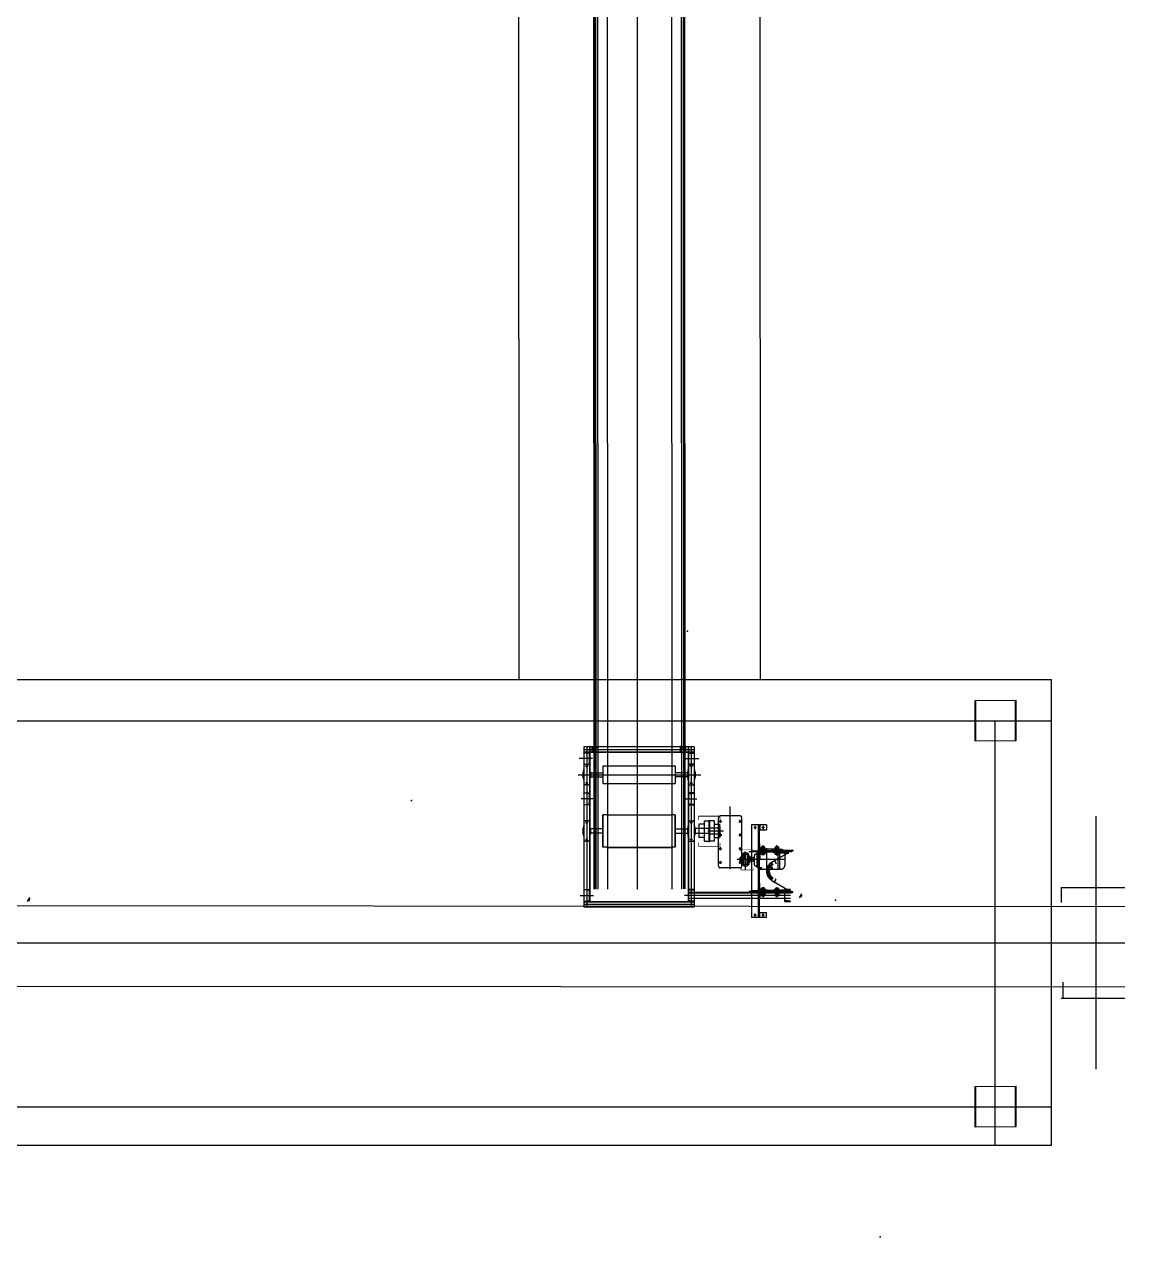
# Model space of a CAD drawing. Extents: x 878294 to 2409453, y -112941 to -40192.
# Drawn here: x 976507 to 977875, y -52284 to -50777 of the extents above; entities that cross this region are included whole.
import ezdxf

# ---------------------------------------------------------------- set-up
doc = ezdxf.new("R2010")
doc.units = 0
doc.header["$LTSCALE"] = 2000
doc.header["$MEASUREMENT"] = 0
for name, pattern in [('AM_DIN_G_W050', [13.75, 9.75, -1.5, 1, -1.5]), ('CENTER', [2, 1.25, -0.25, 0.25, -0.25]), ('CENTERGY', [1600, 1300, -100, 100, -100]), ('CONTINU', [0]), ('HIDDEN', [0.375, 0.25, -0.125])]:
    doc.linetypes.add(name, pattern=pattern)
doc.layers.get('0').update_dxf_attribs({"linetype": 'CONTINUOUS'})
for name, color, linetype in [('3', 3, 'CONTINUOUS'), ('C', 1, 'CENTER'), ('CEN', 4, 'CENTER'), ('CENTER', 4, 'CENTERGY'), ('HID', 4, 'HIDDEN'), ('THIN', 1, 'CONTINUOUS')]:
    doc.layers.add(name, color=color, linetype=linetype)
for name, color, linetype, lineweight in [('AM_7', 4, 'AM_DIN_G_W050', 25), ('H', 1, 'CONTINUOUS', 25), ('TOPO', 196, 'CONTINUOUS', 0)]:
    doc.layers.add(name, color=color, linetype=linetype, lineweight=lineweight)

# ---------------------------------------------------------------- blocks, each defined once
blk = doc.blocks.new('F-60')
for p, q in [((54, 10), (36, 10)), ((54, 10), (72, 10)), ((-2, -36), (11, -36)), ((-2, -36), (-2, -72)), ((-2, -109), (-2, -72)), ((-2, -109), (11, -109)), ((11, -10), (96, -10)), ((11, -36), (11, -10)), ((11, -36), (11, -72)), ((11, -109), (11, -72)), ((11, -109), (11, -135)), ((11, -135), (96, -135)), ((25, -10), (25, -3)), ((25, -72), (25, -10)), ((25, -72), (25, -135)), ((25, -135), (25, -141)), ((82, -10), (82, -3)), ((82, -72), (82, -10)), ((82, -72), (82, -135)), ((82, -135), (82, -141)), ((96, -36), (96, -10)), ((96, -36), (96, -72)), ((96, -36), (110, -36)), ((96, -109), (96, -72)), ((96, -109), (110, -109)), ((96, -109), (96, -135)), ((110, -36), (110, -72)), ((110, -109), (110, -72)), ((54, -155), (36, -155)), ((54, -155), (72, -155))]:
    blk.add_line(p, q)
for centre, start, end in [((41, -4), 107.7764, 175.8151), ((67, -4), 4.1849, 72.2236), ((41, -140), 184.1849, 252.2236), ((67, -140), 287.7764, 355.8151)]:
    blk.add_arc(centre, 15.4, start, end)
at = {"layer": 'C'}
for p, q in [((54, -197), (54, 27)), ((-23, -72), (137, -72))]:
    blk.add_line(p, q, dxfattribs=at)
at = {"layer": 'H'}
for p, q in [((34, -10), (34, -72)), ((34, -135), (34, -72)), ((74, -10), (74, -72)), ((74, -135), (74, -72))]:
    blk.add_line(p, q, dxfattribs=at)
blk = doc.blocks.new('HOLE')
blk.add_circle((0, 0), 0.5)
at = {"layer": 'C'}
for p, q in [((-0.75, 0), (0.75, 0)), ((0, -0.75), (0, 0.75))]:
    blk.add_line(p, q, dxfattribs=at)

msp = doc.modelspace()

# ---------------------------------------------------------------- hatches: boundary and pattern name
at = {"layer": 'HID', "lineweight": -3}
h = msp.add_hatch(color=256, dxfattribs=at)
h.paths.add_polyline_path([(977444.94, -51807.92), (977445.43, -51807.07), (977445.43, -51806.08, 0.5358984)])
h.paths.add_polyline_path([(977445.43, -51807.07), (977446.49, -51807.68), (977446.66, -51807.07)])
h = msp.add_hatch(color=256, dxfattribs=at)
h.paths.add_polyline_path([(977444.94, -51852.01), (977445.43, -51852.86), (977445.43, -51853.84, -0.5358984)])
h.paths.add_polyline_path([(977445.43, -51852.86), (977446.49, -51852.24), (977446.66, -51852.86)])

# ---------------------------------------------------------------- linework, layer by layer
at = {"layer": '3', "linetype": 'Continuous', "lineweight": -3}
for p, q in [((977796.05, -51850.27, 0), (977875.25, -51850.26, 0)), ((977796.05, -51850.27, 0), (977796.06, -51868.59, 0)), ((975489.54, -51972.01, 0), (977875.27, -51973.69, 0)), ((977798.17, -51967.74, 0), (977798.17, -51986.94, 0)), ((977796.07, -51987.79, 0), (977875.27, -51987.78, 0))]:
    msp.add_line(p, q, dxfattribs=at)
at = {"layer": 'AM_7', "lineweight": -3, "ltscale": 0.2}
for p, q in [((977269.52, -51852.18), (977269.52, -43946.96)), ((977839.24, -51761.34, 0), (977839.29, -52075.87, 0)), ((969269.65, -51919.02, 0), (977875.26, -51919.02, 0))]:
    msp.add_line(p, q, dxfattribs=at)
at = {"layer": 'AM_7', "color": 1, "linetype": 'CONTINU', "lineweight": -3}
for p, q in [((974441.44, -51591.7, 0), (977784.26, -51591.7, 0)), ((977784.26, -52170.45, 0), (977784.26, -51591.7, 0)), ((975776.59, -52170.45, 0), (977784.26, -52170.45, 0))]:
    msp.add_line(p, q, dxfattribs=at)
at = {"layer": 'AM_7', "lineweight": -3}
for p, q in [((977689.26, -51667.87, 0), (977689.26, -51617.86, 0)), ((977690.06, -51667.87, 0), (977690.06, -51617.86, 0)), ((977739.26, -51667.24, 0), (977739.26, -51617.23, 0)), ((977740.06, -51667.24, 0), (977740.06, -51617.23, 0)), ((974486.44, -51642.86, 0), (977784.26, -51642.86, 0)), ((977714.26, -52170.45, 0), (977714.26, -51642.86, 0)), ((977739.26, -52147.03, 0), (977739.26, -52097.02, 0)), ((977740.06, -52147.03, 0), (977740.06, -52097.02, 0)), ((977689.26, -52147.66, 0), (977689.26, -52097.65, 0)), ((977690.06, -52147.66, 0), (977690.06, -52097.65, 0)), ((974486.44, -52122.66, 0), (977784.26, -52122.66, 0))]:
    msp.add_line(p, q, dxfattribs=at)
at = {"layer": 'AM_7', "color": 3, "linetype": 'CONTINU', "lineweight": -3}
msp.add_line((975506.68, -51872.02, 0), (977875.26, -51873.7, 0), dxfattribs=at)
at = {"layer": 'CEN', "lineweight": -3}
for p, q in [((977339.77, -51675.46), (977202.77, -51675.46)), ((977202.77, -51675.46), (977202.77, -51873.96)), ((977206.27, -51675.46), (977206.27, -51873.96)), ((977209.67, -51675.46), (977209.67, -51867.46)), ((977210.27, -51675.46), (977210.27, -51866.21)), ((977212.97, -51674.96), (977219.97, -51674.96)), ((977212.97, -51681.96), (977212.97, -51674.96)), ((977219.97, -51674.96), (977219.97, -51681.96)), ((977329.57, -51674.96), (977322.57, -51674.96)), ((977322.57, -51674.96), (977322.57, -51681.96)), ((977329.57, -51681.96), (977329.57, -51674.96)), ((977332.27, -51675.46), (977332.27, -51866.21)), ((977332.87, -51675.46), (977332.87, -51867.46)), ((977336.27, -51675.46), (977336.27, -51873.96)), ((977339.77, -51675.46), (977339.77, -51873.96)), ((977213.47, -51689.96), (977196.94, -51689.96)), ((977202.77, -51678.46), (977339.77, -51678.46)), ((977339.77, -51681.86), (977202.77, -51681.86)), ((977334.77, -51682.46), (977207.77, -51682.46)), ((977219.97, -51681.96), (977212.97, -51681.96)), ((977329.57, -51681.96), (977322.57, -51681.96)), ((977329.06, -51689.96), (977345.59, -51689.96)), ((977202.22, -51703.66), (977202.22, -51716.26)), ((977202.22, -51703.66), (977202.77, -51703.66)), ((977202.77, -51698.71), (977202.77, -51721.21)), ((977208.27, -51697.21), (977204.27, -51697.21)), ((977207.75, -51699.46), (977204.65, -51699.46)), ((977209.77, -51698.71), (977209.77, -51721.21)), ((977210.32, -51703.66), (977209.77, -51703.66)), ((977210.32, -51703.66), (977210.32, -51716.26)), ((977226.27, -51699.01), (977226.27, -51720.91)), ((977226.27, -51699.01), (977231.27, -51699.01)), ((977231.27, -51699.01), (977311.27, -51699.01)), ((977311.27, -51699.01), (977316.27, -51699.01)), ((977316.27, -51699.01), (977316.27, -51720.91)), ((977332.22, -51703.66), (977332.22, -51716.26)), ((977332.22, -51703.66), (977332.77, -51703.66)), ((977332.77, -51698.71), (977332.77, -51721.21)), ((977334.27, -51697.21), (977338.27, -51697.21)), ((977334.79, -51699.46), (977337.89, -51699.46)), ((977339.77, -51698.71), (977339.77, -51721.21)), ((977340.32, -51703.66), (977339.77, -51703.66)), ((977340.32, -51703.66), (977340.32, -51716.26)), ((977195.8, -51709.96), (977348.27, -51709.96)), ((977201.52, -51706.21), (977201.52, -51713.71)), ((977201.52, -51706.21), (977202.22, -51706.21)), ((977201.52, -51713.71), (977202.22, -51713.71)), ((977202.22, -51716.26), (977202.77, -51716.26)), ((977207.75, -51720.46), (977204.65, -51720.46)), ((977210.32, -51716.26), (977209.77, -51716.26)), ((977211.02, -51706.21), (977210.32, -51706.21)), ((977211.02, -51713.71), (977210.32, -51713.71)), ((977211.02, -51706.21), (977211.02, -51713.71)), ((977211.02, -51707.46), (977226.27, -51707.46)), ((977211.02, -51712.46), (977226.27, -51712.46)), ((977331.52, -51707.46), (977316.27, -51707.46)), ((977331.52, -51712.46), (977316.27, -51712.46)), ((977331.52, -51706.21), (977331.52, -51713.71)), ((977331.52, -51706.21), (977332.22, -51706.21)), ((977331.52, -51713.71), (977332.22, -51713.71)), ((977332.22, -51716.26), (977332.77, -51716.26)), ((977334.79, -51720.46), (977337.89, -51720.46)), ((977340.32, -51716.26), (977339.77, -51716.26)), ((977341.02, -51706.21), (977340.32, -51706.21)), ((977341.02, -51713.71), (977340.32, -51713.71)), ((977341.02, -51706.21), (977341.02, -51713.71)), ((977208.27, -51722.71), (977204.27, -51722.71)), ((977226.27, -51720.91), (977231.27, -51720.91)), ((977231.27, -51720.91), (977311.27, -51720.91)), ((977311.27, -51720.91), (977316.27, -51720.91)), ((977334.27, -51722.71), (977338.27, -51722.71)), ((977213.79, -51739.96), (977199.44, -51739.96)), ((977328.75, -51739.96), (977343.09, -51739.96)), ((977384.77, -51827.17), (977384.77, -51749.35)), ((977226.27, -51799.96), (977226.27, -51759.96)), ((977231.27, -51759.96), (977226.27, -51759.96)), ((977226.27, -51760.36), (977226.27, -51799.56)), ((977226.27, -51799.56), (977226.27, -51760.36)), ((977231.27, -51759.96), (977311.27, -51759.96)), ((977316.27, -51759.96), (977311.27, -51759.96)), ((977316.27, -51799.96), (977316.27, -51759.96)), ((977316.27, -51799.56), (977316.27, -51760.36)), ((977316.27, -51760.36), (977316.27, -51799.56)), ((977370.27, -51823.39), (977370.27, -51763.66)), ((977396.77, -51761.16), (977372.77, -51761.16)), ((977399.27, -51823.39), (977399.27, -51763.66)), ((977201.52, -51776.21), (977202.22, -51776.21)), ((977201.52, -51776.21), (977201.52, -51783.71)), ((977202.22, -51773.66), (977202.22, -51786.26)), ((977202.22, -51773.66), (977202.77, -51773.66)), ((977202.77, -51768.71), (977202.77, -51791.21)), ((977208.27, -51767.21), (977204.27, -51767.21)), ((977207.75, -51769.46), (977204.65, -51769.46)), ((977209.77, -51768.71), (977209.77, -51791.21)), ((977210.32, -51773.66), (977209.77, -51773.66)), ((977210.32, -51773.66), (977210.32, -51786.26)), ((977211.02, -51776.21), (977210.32, -51776.21)), ((977211.02, -51776.21), (977211.02, -51783.71)), ((977226.27, -51777.24), (977211.02, -51777.24)), ((977316.27, -51777.24), (977331.52, -51777.24)), ((977331.52, -51776.21), (977332.22, -51776.21)), ((977331.52, -51776.21), (977331.52, -51783.71)), ((977332.22, -51773.66), (977332.22, -51786.26)), ((977332.22, -51773.66), (977332.77, -51773.66)), ((977332.77, -51768.71), (977332.77, -51791.21)), ((977334.27, -51767.21), (977338.27, -51767.21)), ((977334.79, -51769.46), (977337.89, -51769.46)), ((977339.77, -51768.71), (977339.77, -51791.21)), ((977340.32, -51773.66), (977339.77, -51773.66)), ((977340.32, -51773.66), (977340.32, -51786.26)), ((977341.02, -51776.21), (977340.32, -51776.21)), ((977341.02, -51776.21), (977341.02, -51783.71)), ((977358.27, -51776.93), (977341.02, -51776.93)), ((977346.34, -51776.93), (977341.02, -51776.93)), ((977345.77, -51771.39), (977345.77, -51788.09)), ((977352.25, -51771.39), (977345.77, -51771.39)), ((977352.25, -51767.46), (977352.25, -51792.46)), ((977352.25, -51767.46), (977358.27, -51767.46)), ((977376.27, -51779.96), (977356.71, -51779.96)), ((977372.27, -51779.96), (977357.51, -51779.96)), ((977358.27, -51767.46), (977358.27, -51792.46)), ((977358.27, -51776.93), (977358.27, -51782.99)), ((977358.52, -51766.27), (977358.52, -51793.77)), ((977358.77, -51767.46), (977358.77, -51792.46)), ((977364.78, -51767.46), (977358.77, -51767.46)), ((977358.97, -51776.21), (977358.77, -51776.41)), ((977358.77, -51783.51), (977358.77, -51776.41)), ((977358.97, -51783.71), (977358.97, -51776.21)), ((977370.77, -51776.21), (977358.97, -51776.21)), ((977364.78, -51767.46), (977364.78, -51792.46)), ((977364.78, -51771.39), (977371.27, -51771.39)), ((977370.77, -51784.46), (977370.77, -51775.46)), ((977370.77, -51775.46), (977371.27, -51775.46)), ((977370.89, -51767.96), (977374.25, -51767.96)), ((977371.27, -51771.39), (977371.27, -51788.09)), ((977371.27, -51785.46), (977371.27, -51774.46)), ((977371.27, -51774.46), (977372.27, -51774.46)), ((977372.27, -51785.46), (977372.27, -51774.46)), ((977372.52, -51769.75), (977372.52, -51766.21)), ((977398.64, -51767.96), (977395.29, -51767.96)), ((977397.02, -51769.75), (977397.02, -51766.21)), ((977201.52, -51783.71), (977202.22, -51783.71)), ((977202.22, -51786.26), (977202.77, -51786.26)), ((977208.27, -51792.71), (977204.27, -51792.71)), ((977207.75, -51790.46), (977204.65, -51790.46)), ((977210.32, -51786.26), (977209.77, -51786.26)), ((977211.02, -51783.71), (977210.32, -51783.71)), ((977226.27, -51782.69), (977211.02, -51782.69)), ((977316.27, -51782.69), (977331.52, -51782.69)), ((977331.52, -51783.71), (977332.22, -51783.71)), ((977332.22, -51786.26), (977332.77, -51786.26)), ((977334.27, -51792.71), (977338.27, -51792.71)), ((977334.79, -51790.46), (977337.89, -51790.46)), ((977340.32, -51786.26), (977339.77, -51786.26)), ((977341.02, -51783.71), (977340.32, -51783.71)), ((977358.27, -51782.99), (977341.02, -51782.99)), ((977346.34, -51782.99), (977341.02, -51782.99)), ((977352.25, -51788.09), (977345.77, -51788.09)), ((977352.25, -51792.46), (977358.27, -51792.46)), ((977358.97, -51783.71), (977358.77, -51783.51)), ((977364.78, -51792.46), (977358.77, -51792.46)), ((977370.77, -51783.71), (977358.97, -51783.71)), ((977364.78, -51788.09), (977371.27, -51788.09)), ((977370.77, -51784.46), (977371.27, -51784.46)), ((977370.89, -51784.96), (977374.25, -51784.96)), ((977371.27, -51785.46), (977372.27, -51785.46)), ((977372.52, -51786.75), (977372.52, -51783.21)), ((977398.64, -51784.96), (977395.29, -51784.96)), ((977397.02, -51786.75), (977397.02, -51783.21)), ((977231.27, -51799.96), (977226.27, -51799.96)), ((977231.27, -51799.96), (977311.27, -51799.96)), ((977311.27, -51800.96), (977231.27, -51800.96)), ((977316.27, -51799.96), (977311.27, -51799.96)), ((977370.89, -51801.96), (977374.25, -51801.96)), ((977372.52, -51803.75), (977372.52, -51800.21)), ((977398.64, -51801.96), (977395.29, -51801.96)), ((977397.02, -51803.75), (977397.02, -51800.21)), ((977414.63, -51811.05), (977414.63, -51821.07)), ((977417.81, -51808.55), (977417.13, -51808.55)), ((977417.81, -51808.06), (977417.81, -51824.06)), ((977419.31, -51806.56), (977419.47, -51806.56)), ((977419.47, -51804.86), (977419.47, -51825.46)), ((977446.07, -51802.36), (977421.97, -51802.36)), ((977429.67, -51801.18), (977429.67, -51828.81)), ((977447.57, -51802.86), (977444.03, -51802.86)), ((977444.03, -51802.86), (977444.03, -51827.46)), ((977446.07, -51802.36), (977446.07, -51827.96)), ((977452.57, -51807.86), (977452.57, -51822.46)), ((977370.89, -51818.96), (977374.25, -51818.96)), ((977372.52, -51820.75), (977372.52, -51817.21)), ((977396.77, -51825.89), (977372.77, -51825.89)), ((977402.62, -51815.16), (977393.45, -51815.16)), ((977398.64, -51818.96), (977395.29, -51818.96)), ((977397.02, -51820.75), (977397.02, -51817.21)), ((977397.77, -51812.66), (977397.27, -51812.66)), ((977397.27, -51817.66), (977397.27, -51812.66)), ((977397.77, -51817.66), (977397.27, -51817.66)), ((977397.77, -51817.66), (977397.77, -51812.66)), ((977401.77, -51813.96), (977397.77, -51813.96)), ((977401.77, -51816.36), (977397.77, -51816.36)), ((977401.77, -51816.36), (977401.77, -51813.96)), ((977452.57, -51815.16), (977404.77, -51815.16)), ((977413.77, -51813.06), (977405.77, -51813.06)), ((977405.77, -51813.06), (977405.77, -51817.26)), ((977413.77, -51817.26), (977405.77, -51817.26)), ((977414.63, -51812.66), (977413.77, -51812.66)), ((977413.77, -51812.66), (977413.77, -51817.66)), ((977414.63, -51817.66), (977413.77, -51817.66)), ((977417.81, -51823.57), (977417.13, -51823.57)), ((977419.31, -51825.56), (977419.47, -51825.56)), ((977446.07, -51827.96), (977421.97, -51827.96)), ((977447.57, -51827.46), (977444.03, -51827.46)), ((977332.81, -51855.96), (977459.77, -51855.96)), ((977198.09, -51859.96), (977214.74, -51859.96)), ((977200.13, -51859.96), (977214.74, -51859.96)), ((977202.77, -51867.46), (977339.77, -51867.46)), ((977202.77, -51868.06), (977339.77, -51868.06)), ((977202.77, -51870.96), (977339.77, -51870.96)), ((977344.44, -51859.96), (977327.8, -51859.96)), ((977332.81, -51856.56), (977459.77, -51856.56)), ((977459.77, -51859.96), (977332.81, -51859.96)), ((977332.81, -51863.46), (977459.77, -51863.46)), ((977202.77, -51873.96), (977339.77, -51873.96))]:
    msp.add_line(p, q, dxfattribs=at)
for points in [[(977203.21, -51682.99, -0.383864), (977202.77, -51682.49), (977202.77, -51682.46), (977210.27, -51682.46), (977210.27, -51689.96), (977210.27, -51697.46), (977202.77, -51697.46), (977202.77, -51697.44, -0.383864), (977203.21, -51696.94), (977208.83, -51696.35, 0.383864), (977209.73, -51695.35), (977209.73, -51689.96), (977209.73, -51684.57, 0.383864), (977208.83, -51683.58)], [(977218.97, -51676.26), (977218.97, -51675.96), (977213.97, -51675.96), (977213.97, -51680.96), (977214.27, -51680.96, 0.4142136), (977214.57, -51680.66), (977214.57, -51677.16, -0.4142136), (977215.17, -51676.56), (977218.67, -51676.56, 0.4142136)], [(977323.57, -51676.26), (977323.57, -51675.96), (977328.57, -51675.96), (977328.57, -51680.96), (977328.27, -51680.96, -0.4142136), (977327.97, -51680.66), (977327.97, -51677.16, 0.4142136), (977327.37, -51676.56), (977323.87, -51676.56, -0.4142136)], [(977339.32, -51682.99, 0.383864), (977339.77, -51682.49), (977339.77, -51682.46), (977332.27, -51682.46), (977332.27, -51689.96), (977332.27, -51697.46), (977339.77, -51697.46), (977339.77, -51697.44, 0.383864), (977339.32, -51696.94), (977333.7, -51696.35, -0.383864), (977332.81, -51695.35), (977332.81, -51689.96), (977332.81, -51684.57, -0.383864), (977333.7, -51683.58)], [(977203.21, -51732.99, -0.383864), (977202.77, -51732.49), (977202.77, -51732.46), (977210.27, -51732.46), (977210.27, -51739.96), (977210.27, -51747.46), (977202.77, -51747.46), (977202.77, -51747.44, -0.383864), (977203.21, -51746.94), (977208.83, -51746.35, 0.383864), (977209.73, -51745.35), (977209.73, -51739.96), (977209.73, -51734.57, 0.383864), (977208.83, -51733.58)], [(977339.32, -51732.99, 0.383864), (977339.77, -51732.49), (977339.77, -51732.46), (977332.27, -51732.46), (977332.27, -51739.96), (977332.27, -51747.46), (977339.77, -51747.46), (977339.77, -51747.44, 0.383864), (977339.32, -51746.94), (977333.7, -51746.35, -0.383864), (977332.81, -51745.35), (977332.81, -51739.96), (977332.81, -51734.57, -0.383864), (977333.7, -51733.58)], [(977203.21, -51852.99, -0.383864), (977202.77, -51852.49), (977202.77, -51852.46), (977210.27, -51852.46), (977210.27, -51859.96), (977210.27, -51867.46), (977202.77, -51867.46), (977202.77, -51867.44, -0.383864), (977203.21, -51866.94), (977208.83, -51866.35, 0.383864), (977209.73, -51865.35), (977209.73, -51859.96), (977209.73, -51854.57, 0.383864), (977208.83, -51853.58)], [(977339.32, -51852.99, 0.383864), (977339.77, -51852.49), (977339.77, -51852.46), (977332.27, -51852.46), (977332.27, -51859.96), (977332.27, -51867.46), (977339.77, -51867.46), (977339.77, -51867.44, 0.383864), (977339.32, -51866.94), (977333.7, -51866.35, -0.383864), (977332.81, -51865.35), (977332.81, -51859.96), (977332.81, -51854.57, -0.383864), (977333.7, -51853.58)], [(977459.32, -51852.99, 0.383864), (977459.77, -51852.49), (977459.77, -51852.46), (977452.27, -51852.46), (977452.27, -51859.96), (977452.27, -51867.46), (977459.77, -51867.46), (977459.77, -51867.44, 0.383864), (977459.32, -51866.94), (977453.7, -51866.35, -0.383864), (977452.81, -51865.35), (977452.81, -51859.96), (977452.81, -51854.57, -0.383864), (977453.7, -51853.58)]]:
    msp.add_lwpolyline(points, format="xyb", close=True, dxfattribs=at)
for points, const_width in [([(977345.44, -51766.14), (977345.44, -51761.54), (977372.03, -51761.54), (977372.03, -51765.94)], 1), ([(977345.44, -51794.41), (977345.44, -51799.01), (977372.03, -51799.01), (977372.03, -51794.61)], 1), ([(977413.13, -51805.86), (977413.13, -51803.27), (977398.18, -51803.27), (977398.18, -51805.75)], 0.562), ([(977413.13, -51825.79), (977413.13, -51828.38), (977398.18, -51828.38), (977398.18, -51825.9)], 0.562)]:
    msp.add_lwpolyline(points, dxfattribs=dict(at, const_width=const_width))
for centre, radius in [((977206.27, -51699.46), 0.8), ((977336.27, -51699.46), 0.8), ((977206.27, -51720.46), 0.8), ((977336.27, -51720.46), 0.8), ((977206.27, -51769.46), 0.8), ((977336.27, -51769.46), 0.8), ((977372.52, -51767.96), 0.9), ((977397.02, -51767.96), 0.9), ((977206.27, -51790.46), 0.8), ((977336.27, -51790.46), 0.8), ((977372.52, -51784.96), 0.9), ((977397.02, -51784.96), 0.9), ((977372.52, -51801.96), 0.9), ((977397.02, -51801.96), 0.9), ((977372.52, -51818.96), 0.9), ((977397.02, -51818.96), 0.9)]:
    msp.add_circle(centre, radius, dxfattribs=at)
for centre, radius, start, end in [((977204.27, -51698.71), 1.5, 90, 180.00001), ((977208.27, -51698.71), 1.5, 0.00001, 90), ((977334.27, -51698.71), 1.5, 90, 180.00001), ((977338.27, -51698.71), 1.5, 0.00001, 90), ((977204.27, -51721.21), 1.5, 180.00001, 270), ((977208.27, -51721.21), 1.5, 270, 0.00001), ((977334.27, -51721.21), 1.5, 180.00001, 270), ((977338.27, -51721.21), 1.5, 270, 0.00001), ((977372.77, -51763.66), 2.5, 90, 180.00001), ((977396.77, -51763.66), 2.5, 0.00001, 90), ((977204.27, -51768.71), 1.5, 90, 180.00001), ((977208.27, -51768.71), 1.5, 0.00001, 90), ((977334.27, -51768.71), 1.5, 90, 180.00001), ((977338.27, -51768.71), 1.5, 0.00001, 90), ((977204.27, -51791.21), 1.5, 180.00001, 270), ((977208.27, -51791.21), 1.5, 270, 0.00001), ((977334.27, -51791.21), 1.5, 180.00001, 270), ((977338.27, -51791.21), 1.5, 270, 0.00001), ((977417.13, -51811.05), 2.5, 90, 180.00001), ((977419.31, -51808.06), 1.5, 90, 180.00001), ((977421.97, -51804.86), 2.5, 90, 180.00001), ((977447.57, -51807.86), 5, 0.00001, 90), ((977372.77, -51823.39), 2.5, 180.00001, 270), ((977396.77, -51823.39), 2.5, 270, 0.00001), ((977417.13, -51821.07), 2.5, 180.00001, 270), ((977419.31, -51824.06), 1.5, 180.00001, 270), ((977421.97, -51825.46), 2.5, 180.00001, 270), ((977447.57, -51822.46), 5, 270, 0.00001)]:
    msp.add_arc(centre, radius, start, end, dxfattribs=at)
at = {"layer": 'CENTER', "lineweight": -3, "ltscale": 2}
for p, q in [((977689.26, -51617.86, 0), (977739.26, -51617.23, 0)), ((977690.06, -51617.86, 0), (977740.06, -51617.23, 0)), ((977689.26, -51667.87, 0), (977739.26, -51667.24, 0)), ((977690.06, -51667.87, 0), (977740.06, -51667.24, 0)), ((977689.26, -52097.65, 0), (977739.26, -52097.02, 0)), ((977690.06, -52097.65, 0), (977740.06, -52097.02, 0)), ((977689.26, -52147.66, 0), (977739.26, -52147.03, 0)), ((977690.06, -52147.66, 0), (977740.06, -52147.03, 0))]:
    msp.add_line(p, q, dxfattribs=at)
at = {"layer": 'HID', "lineweight": -3}
for p, q in [((977411.37, -51772.39), (977411.37, -51887.54)), ((977429.83, -51772.39), (977411.37, -51772.39)), ((977415.68, -51773.3), (977415.68, -51777.67)), ((977419.62, -51772.39), (977419.62, -51887.54)), ((977420.6, -51772.39), (977420.6, -51887.54)), ((977420.6, -51778.54), (977429.83, -51778.54)), ((977421.59, -51772.39), (977421.59, -51778.54)), ((977425.52, -51773.3), (977425.52, -51777.67)), ((977429.83, -51772.39), (977429.83, -51778.54)), ((977420.6, -51795.37), (977420.97, -51795.37)), ((977420.6, -51795.37), (977420.6, -51815.31)), ((977421.59, -51803), (977421.59, -51795.99)), ((977407.7, -51805.34), (977461.19, -51805.34)), ((977419.62, -51804.86), (977411.37, -51804.86)), ((977419.62, -51804.86), (977411.37, -51804.86)), ((977419.62, -51805.84), (977411.37, -51805.84)), ((977419.62, -51805.84), (977411.37, -51805.84)), ((977449.19, -51804.6), (977420.6, -51804.6)), ((977449.19, -51806.08), (977420.6, -51806.08)), ((977421.59, -51807.68), (977421.59, -51814.7)), ((977421.59, -51807.68), (977421.59, -51814.7)), ((977429.22, -51803.62), (977422.2, -51803.62)), ((977429.22, -51803.62), (977422.2, -51803.62)), ((977429.22, -51807.07), (977422.2, -51807.07)), ((977429.22, -51807.07), (977422.2, -51807.07)), ((977422.45, -51804.6), (977422.45, -51806.08)), ((977422.45, -51804.6), (977422.45, -51806.08)), ((977422.82, -51803.15), (977425.52, -51803.15)), ((977422.82, -51803.64), (977422.82, -51803.15)), ((977423.31, -51801.76), (977423.31, -51800.25)), ((977423.31, -51801.76), (977427.74, -51801.76)), ((977423.31, -51802.66), (977423.31, -51802.25)), ((977423.31, -51807.09), (977423.31, -51808.36)), ((977423.8, -51799.76), (977427.25, -51799.76)), ((977423.8, -51803.15), (977428.23, -51803.15)), ((977423.8, -51808.86), (977427.25, -51808.86)), ((977424.23, -51803.89), (977424.23, -51805.74)), ((977424.23, -51804.28), (977426.82, -51804.28)), ((977424.23, -51806.84), (977424.23, -51805)), ((977424.29, -51799.21), (977426.77, -51799.21)), ((977424.29, -51803.15), (977424.29, -51799.21)), ((977424.29, -51800.06), (977424.29, -51801.64)), ((977424.29, -51801.45), (977424.29, -51803.02)), ((977424.29, -51802.07), (977424.29, -51803.15)), ((977424.29, -51806.84), (977424.29, -51803.39)), ((977424.29, -51808.86), (977424.29, -51807.09)), ((977424.38, -51799.11), (977426.68, -51799.11)), ((977424.38, -51801.39), (977424.38, -51799.11)), ((977424.38, -51801.76), (977424.38, -51799.76)), ((977424.38, -51803.15), (977424.38, -51801.76)), ((977424.38, -51804.28), (977424.38, -51803.64)), ((977425.52, -51810.38), (977425.52, -51797.62)), ((977426.67, -51801.52), (977426.67, -51799.11)), ((977426.67, -51801.76), (977426.67, -51799.76)), ((977426.67, -51803.15), (977426.67, -51801.76)), ((977426.67, -51804.28), (977426.67, -51803.64)), ((977426.75, -51803.15), (977426.75, -51799.21)), ((977426.75, -51800.06), (977426.75, -51801.64)), ((977426.75, -51801.45), (977426.75, -51803.02)), ((977426.75, -51802.07), (977426.75, -51803.15)), ((977426.75, -51806.84), (977426.75, -51803.39)), ((977426.75, -51808.86), (977426.75, -51807.09)), ((977426.82, -51803.89), (977426.82, -51805.74)), ((977426.82, -51806.84), (977426.82, -51805)), ((977427.74, -51801.76), (977427.74, -51800.25)), ((977427.74, -51802.66), (977427.74, -51802.25)), ((977427.74, -51807.09), (977427.74, -51808.36)), ((977428.23, -51803.64), (977428.23, -51803.15)), ((977436.52, -51818.45), (977456.24, -51807.07)), ((977439.12, -51803.62), (977461.95, -51803.62)), ((977439.12, -51804.6), (977439.12, -51803.62)), ((977439.12, -51804.6), (977461.95, -51804.6)), ((977439.12, -51806.08), (977456.24, -51806.08)), ((977439.12, -51806.08), (977439.12, -51807.07)), ((977439.12, -51806.08), (977445.89, -51806.08)), ((977439.12, -51807.07), (977456.24, -51807.07)), ((977440.1, -51803.62), (977440.1, -51803.15)), ((977440.1, -51803.15), (977442.81, -51803.15)), ((977440.6, -51801.76), (977440.6, -51800.25)), ((977440.6, -51801.76), (977445.03, -51801.76)), ((977440.6, -51802.66), (977440.6, -51802.25)), ((977440.6, -51807.07), (977440.6, -51808.19)), ((977441.09, -51803.15), (977445.52, -51803.15)), ((977441.09, -51808.68), (977444.53, -51808.68)), ((977441.52, -51804.52), (977444.1, -51804.52)), ((977441.58, -51803.15), (977441.58, -51799.21)), ((977441.58, -51799.21), (977443.96, -51799.21)), ((977441.58, -51800.06), (977441.58, -51801.64)), ((977441.58, -51801.45), (977441.58, -51803.02)), ((977441.58, -51802.07), (977441.58, -51803.15)), ((977441.58, -51808.68), (977441.58, -51806.91)), ((977441.6, -51803.89), (977441.6, -51805.74)), ((977441.66, -51799.12), (977443.88, -51799.12)), ((977441.67, -51801.39), (977441.67, -51799.11)), ((977441.67, -51801.76), (977441.67, -51799.76)), ((977441.67, -51803.15), (977441.67, -51801.76)), ((977441.67, -51804.52), (977441.67, -51803.89)), ((977442.75, -51810.38), (977442.75, -51797.62)), ((977443.96, -51801.52), (977443.96, -51799.11)), ((977443.96, -51801.76), (977443.96, -51799.76)), ((977443.96, -51803.15), (977443.96, -51801.76)), ((977443.96, -51804.52), (977443.96, -51803.89)), ((977444.04, -51803.15), (977444.04, -51799.21)), ((977444.04, -51800.06), (977444.04, -51801.64)), ((977444.04, -51801.45), (977444.04, -51803.02)), ((977444.04, -51802.07), (977444.04, -51803.15)), ((977444.04, -51806.84), (977444.04, -51803.39)), ((977444.04, -51803.89), (977444.04, -51805.74)), ((977444.04, -51808.68), (977444.04, -51806.91)), ((977445.03, -51801.76), (977445.03, -51800.25)), ((977445.03, -51802.66), (977445.03, -51802.25)), ((977445.03, -51807.07), (977445.03, -51808.19)), ((977445.52, -51803.62), (977445.52, -51803.15)), ((977445.89, -51804.6), (977445.89, -51806.08)), ((977455.17, -51807.68), (977455.01, -51807.07)), ((977455.17, -51807.68), (977455.01, -51807.07)), ((977456.24, -51807.07), (977456.24, -51806.08)), ((977456.24, -51807.07), (977456.73, -51807.92)), ((977420.6, -51815.31), (977420.97, -51815.31)), ((977439.05, -51815.45), (977441.98, -51820.53)), ((977439.72, -51816.61), (977441.44, -51819.59)), ((977439.05, -51844.48), (977441.98, -51839.4)), ((977439.72, -51843.32), (977441.44, -51840.34)), ((977407.7, -51854.58), (977461.19, -51854.58)), ((977419.62, -51854.08), (977411.37, -51854.08)), ((977419.62, -51854.08), (977411.37, -51854.08)), ((977419.62, -51855.07), (977411.37, -51855.07)), ((977419.62, -51855.07), (977411.37, -51855.07)), ((977420.6, -51844.61), (977420.97, -51844.61)), ((977420.6, -51864.55), (977420.6, -51844.61)), ((977449.19, -51853.84), (977420.6, -51853.84)), ((977449.19, -51855.32), (977420.6, -51855.32)), ((977421.59, -51852.24), (977421.59, -51845.23)), ((977421.59, -51852.24), (977421.59, -51845.23)), ((977429.22, -51852.86), (977422.2, -51852.86)), ((977429.22, -51852.86), (977422.2, -51852.86)), ((977429.22, -51856.31), (977422.2, -51856.31)), ((977429.22, -51856.31), (977422.2, -51856.31)), ((977422.45, -51855.32), (977422.45, -51853.84)), ((977422.45, -51855.32), (977422.45, -51853.84)), ((977422.82, -51856.29), (977422.82, -51856.78)), ((977423.31, -51852.83), (977423.31, -51851.56)), ((977423.8, -51851.07), (977427.25, -51851.07)), ((977424.23, -51853.08), (977424.23, -51854.93)), ((977424.23, -51856.04), (977424.23, -51854.19)), ((977424.23, -51855.65), (977426.82, -51855.65)), ((977424.29, -51851.07), (977424.29, -51852.83)), ((977424.29, -51853.08), (977424.29, -51856.53)), ((977424.38, -51855.65), (977424.38, -51856.28)), ((977425.52, -51849.55), (977425.52, -51862.31)), ((977426.67, -51855.65), (977426.67, -51856.28)), ((977426.75, -51851.07), (977426.75, -51852.83)), ((977426.75, -51853.08), (977426.75, -51856.53)), ((977426.82, -51853.08), (977426.82, -51854.93)), ((977426.82, -51856.04), (977426.82, -51854.19)), ((977427.74, -51852.83), (977427.74, -51851.56)), ((977428.23, -51856.29), (977428.23, -51856.78)), ((977429.83, -51853.84), (977429.83, -51853.48)), ((977429.83, -51855.32), (977429.83, -51855.69)), ((977436.52, -51841.47), (977456.24, -51852.86)), ((977439.12, -51852.86), (977456.24, -51852.86)), ((977439.12, -51853.84), (977439.12, -51852.86)), ((977439.12, -51853.84), (977456.24, -51853.84)), ((977439.12, -51853.85), (977445.89, -51853.85)), ((977439.12, -51855.32), (977461.95, -51855.32)), ((977439.12, -51855.32), (977439.12, -51856.31)), ((977439.12, -51856.31), (977461.95, -51856.31)), ((977440.1, -51856.31), (977440.1, -51856.78)), ((977440.6, -51852.86), (977440.6, -51851.74)), ((977441.09, -51851.25), (977444.53, -51851.25)), ((977441.52, -51855.4), (977444.1, -51855.4)), ((977441.58, -51851.25), (977441.58, -51853.01)), ((977441.6, -51856.04), (977441.6, -51854.19)), ((977441.67, -51855.4), (977441.67, -51856.04)), ((977442.75, -51849.55), (977442.75, -51862.31)), ((977443.96, -51855.4), (977443.96, -51856.04)), ((977444.04, -51851.25), (977444.04, -51853.01)), ((977444.04, -51853.08), (977444.04, -51856.53)), ((977444.04, -51856.04), (977444.04, -51854.19)), ((977445.03, -51852.86), (977445.03, -51851.74)), ((977445.52, -51856.31), (977445.52, -51856.78)), ((977445.89, -51855.32), (977445.89, -51853.85)), ((977455.17, -51852.24), (977455.01, -51852.86)), ((977455.17, -51852.24), (977455.01, -51852.86)), ((977456.24, -51852.86), (977456.73, -51852.01)), ((977456.24, -51852.86), (977456.24, -51853.84)), ((976511, -51867.69), (976513.93, -51862.61)), ((976512.44, -51866.97), (976514.16, -51863.99)), ((977420.6, -51883.01), (977420.6, -51863.07)), ((977420.6, -51864.55), (977420.97, -51864.55)), ((977421.59, -51856.92), (977421.59, -51863.94)), ((977422.82, -51856.78), (977425.52, -51856.78)), ((977423.31, -51857.27), (977423.31, -51857.68)), ((977423.31, -51858.17), (977427.74, -51858.17)), ((977423.31, -51858.17), (977423.31, -51859.68)), ((977423.8, -51856.78), (977428.23, -51856.78)), ((977423.8, -51860.17), (977427.25, -51860.17)), ((977424.29, -51857.86), (977424.29, -51856.78)), ((977424.29, -51856.78), (977424.29, -51860.72)), ((977424.29, -51858.47), (977424.29, -51856.9)), ((977424.29, -51859.86), (977424.29, -51858.29)), ((977424.29, -51860.72), (977426.77, -51860.72)), ((977424.38, -51856.78), (977424.38, -51858.17)), ((977424.38, -51858.17), (977424.38, -51860.17)), ((977424.38, -51858.53), (977424.38, -51860.81)), ((977424.38, -51860.81), (977426.68, -51860.81)), ((977426.67, -51856.78), (977426.67, -51858.17)), ((977426.67, -51858.17), (977426.67, -51860.17)), ((977426.67, -51858.41), (977426.67, -51860.81)), ((977426.75, -51857.86), (977426.75, -51856.78)), ((977426.75, -51856.78), (977426.75, -51860.72)), ((977426.75, -51858.47), (977426.75, -51856.9)), ((977426.75, -51859.86), (977426.75, -51858.29)), ((977427.74, -51857.27), (977427.74, -51857.68)), ((977427.74, -51858.17), (977427.74, -51859.68)), ((977440.1, -51856.78), (977442.81, -51856.78)), ((977440.6, -51857.27), (977440.6, -51857.68)), ((977440.6, -51858.17), (977445.03, -51858.17)), ((977440.6, -51858.17), (977440.6, -51859.68)), ((977441.09, -51856.78), (977445.52, -51856.78)), ((977441.58, -51856.78), (977441.58, -51860.72)), ((977441.58, -51857.86), (977441.58, -51856.78)), ((977441.58, -51858.47), (977441.58, -51856.9)), ((977441.58, -51859.86), (977441.58, -51858.29)), ((977441.58, -51860.72), (977443.96, -51860.72)), ((977441.66, -51860.81), (977443.88, -51860.81)), ((977441.67, -51856.78), (977441.67, -51858.17)), ((977441.67, -51858.17), (977441.67, -51860.17)), ((977441.67, -51858.53), (977441.67, -51860.81)), ((977443.96, -51856.78), (977443.96, -51858.17)), ((977443.96, -51858.17), (977443.96, -51860.17)), ((977443.96, -51858.41), (977443.96, -51860.81)), ((977444.04, -51856.78), (977444.04, -51860.72)), ((977444.04, -51857.86), (977444.04, -51856.78)), ((977444.04, -51858.47), (977444.04, -51856.9)), ((977444.04, -51859.86), (977444.04, -51858.29)), ((977445.03, -51857.27), (977445.03, -51857.68)), ((977445.03, -51858.17), (977445.03, -51859.68)), ((977471, -51862.93), (977473.93, -51857.84)), ((977472.44, -51862.21), (977474.16, -51859.23)), ((977415.68, -51886.63), (977415.68, -51882.25)), ((977420.6, -51881.39), (977429.83, -51881.39)), ((977421.59, -51887.54), (977421.59, -51881.39)), ((977425.52, -51886.63), (977425.52, -51882.25)), ((977429.83, -51887.54), (977429.83, -51881.39)), ((977429.83, -51887.54), (977411.37, -51887.54))]:
    msp.add_line(p, q, dxfattribs=at)
for centre in [(977415.68, -51775.46), (977425.52, -51775.46), (977415.68, -51884.46), (977425.52, -51884.46)]:
    msp.add_circle(centre, 0.862, dxfattribs=at)
for centre, radius, start, end in [((977420.97, -51795.99), 0.615, 0.00001, 90), ((977422.2, -51803), 0.615, 180.00001, 270), ((977422.2, -51803), 0.615, 180.00001, 270), ((977422.2, -51807.68), 0.615, 90, 180.00001), ((977422.2, -51807.68), 0.615, 90, 180.00001), ((977423.8, -51800.25), 0.492, 0.00001, 180.00001), ((977423.8, -51802.25), 0.492, 0.00001, 180.00001), ((977423.8, -51802.66), 0.492, 180.00001, 0.00001), ((977423.8, -51808.36), 0.492, 180.00001, 0.00001), ((977424.79, -51800.25), 0.492, 90, 180.00001), ((977424.79, -51802.25), 0.492, 90, 180.00001), ((977424.79, -51802.66), 0.492, 180.00001, 270), ((977424.79, -51808.36), 0.492, 180.00001, 270), ((977426.26, -51800.25), 0.492, 0.00001, 90), ((977426.26, -51802.25), 0.492, 0.00001, 90), ((977426.26, -51802.66), 0.492, 270, 0.00001), ((977426.26, -51808.36), 0.492, 270, 0.00001), ((977427.25, -51800.25), 0.492, 0.00001, 180.00001), ((977427.25, -51802.25), 0.492, 0.00001, 180.00001), ((977427.25, -51802.66), 0.492, 180.00001, 0.00001), ((977427.25, -51808.36), 0.492, 180.00001, 0.00001), ((977441.09, -51800.25), 0.492, 0.00001, 180.00001), ((977441.09, -51802.25), 0.492, 0.00001, 180.00001), ((977441.09, -51802.66), 0.492, 180.00001, 0.00001), ((977441.09, -51808.19), 0.492, 180.00001, 0.00001), ((977442.07, -51802.25), 0.492, 90, 180.00001), ((977442.07, -51802.66), 0.492, 180.00001, 270), ((977442.07, -51808.19), 0.492, 180.00001, 270), ((977443.55, -51802.25), 0.492, 0.00001, 90), ((977443.55, -51802.66), 0.492, 270, 0.00001), ((977443.55, -51808.19), 0.492, 270, 0.00001), ((977444.53, -51800.25), 0.492, 0.00001, 180.00001), ((977444.53, -51802.25), 0.492, 0.00001, 180.00001), ((977444.53, -51802.66), 0.492, 180.00001, 0.00001), ((977444.53, -51808.19), 0.492, 180.00001, 0.00001), ((977455.88, -51807.16), 1.14, 318.62643, 71.37357), ((977461.95, -51802.64), 0.985, 270, 300), ((977461.95, -51802.64), 1.97, 270, 300), ((977420.97, -51814.7), 0.615, 270, 0.00001), ((977443.17, -51829.96), 13.29, 120, 240), ((977443.17, -51829.96), 12.31, 120, 240), ((977443.17, -51829.96), 10.83, 120, 240), ((977443.17, -51829.96), 9.85, 120, 240), ((977420.97, -51845.23), 0.615, 0.00001, 90), ((977422.2, -51852.24), 0.615, 180.00001, 270), ((977422.2, -51852.24), 0.615, 180.00001, 270), ((977422.2, -51856.92), 0.615, 90, 180.00001), ((977422.2, -51856.92), 0.615, 90, 180.00001), ((977423.8, -51851.56), 0.492, 0.00001, 180.00001), ((977424.79, -51851.56), 0.492, 90, 180.00001), ((977426.26, -51851.56), 0.492, 0.00001, 90), ((977427.25, -51851.56), 0.492, 0.00001, 180.00001), ((977429.22, -51853.48), 0.615, 0.00001, 90), ((977429.22, -51855.69), 0.615, 270, 0.00001), ((977441.09, -51851.74), 0.492, 0.00001, 180.00001), ((977442.07, -51851.74), 0.492, 90, 180.00001), ((977443.55, -51851.74), 0.492, 0.00001, 90), ((977444.53, -51851.74), 0.492, 0.00001, 180.00001), ((977455.88, -51852.76), 1.14, 288.62643, 41.37357), ((977461.95, -51857.29), 1.97, 60, 90), ((977461.95, -51857.29), 0.985, 60, 90), ((977420.97, -51863.94), 0.615, 270, 0.00001), ((977423.8, -51857.27), 0.492, 0.00001, 180.00001), ((977423.8, -51857.68), 0.492, 180.00001, 0.00001), ((977423.8, -51859.68), 0.492, 180.00001, 0.00001), ((977424.79, -51857.27), 0.492, 90, 180.00001), ((977424.79, -51857.68), 0.492, 180.00001, 270), ((977424.79, -51859.68), 0.492, 180.00001, 270), ((977426.26, -51857.27), 0.492, 0.00001, 90), ((977426.26, -51857.68), 0.492, 270, 0.00001), ((977426.26, -51859.68), 0.492, 270, 0.00001), ((977427.25, -51857.27), 0.492, 0.00001, 180.00001), ((977427.25, -51857.68), 0.492, 180.00001, 0.00001), ((977427.25, -51859.68), 0.492, 180.00001, 0.00001), ((977441.09, -51857.27), 0.492, 0.00001, 180.00001), ((977441.09, -51857.68), 0.492, 180.00001, 0.00001), ((977441.09, -51859.68), 0.492, 180.00001, 0.00001), ((977442.07, -51857.27), 0.492, 90, 180.00001), ((977442.07, -51857.68), 0.492, 180.00001, 270), ((977443.55, -51857.27), 0.492, 0.00001, 90), ((977443.55, -51857.68), 0.492, 270, 0.00001), ((977444.53, -51857.27), 0.492, 0.00001, 180.00001), ((977444.53, -51857.68), 0.492, 180.00001, 0.00001), ((977444.53, -51859.68), 0.492, 180.00001, 0.00001)]:
    msp.add_arc(centre, radius, start, end, dxfattribs=at)
for points in [[(977440.46, -51816.17), (977438.97, -51817.04), (977442.19, -51819.16), (977440.7, -51820.02)], [(977440.46, -51843.75), (977438.97, -51842.89), (977442.19, -51840.77), (977440.7, -51839.91)], [(976512.41, -51866.96), (976510.92, -51866.1), (976514.14, -51863.98), (976512.65, -51863.11)], [(977472.41, -51862.2), (977470.92, -51861.34), (977474.14, -51859.21), (977472.65, -51858.35)]]:
    msp.add_trace(points, dxfattribs=at)
at = {"layer": 'THIN'}
for p, q in [((977122.32, -51591.7), (977119.52, -43882.74)), ((977422.34, -51591.7), (977419.52, -44024.74)), ((977215.55, -51852.39), (977212.28, -44165.14)), ((977216.35, -51852.39), (977213.08, -44165.14)), ((977218.05, -51852.38), (977214.78, -44165.14)), ((977220.55, -51852.37), (977217.28, -44165.14)), ((977232.53, -51852.32), (977229.33, -44165.14)), ((977312.53, -51852.01), (977309.33, -44165.14)), ((977324.55, -51851.96), (977321.28, -44165.14)), ((977327.05, -51851.95), (977323.78, -44165.14)), ((977328.75, -51851.95), (977325.48, -44165.14))]:
    msp.add_line(p, q, dxfattribs=at)
at = {"layer": 'TOPO', "color": 140, "lineweight": -3, "true_color": 0x00c3ff}
msp.add_point((977331.42, -51531.52, 0), dxfattribs=at)
at = {"layer": 'TOPO', "color": 3, "lineweight": -3, "true_color": 0x1aff00}
msp.add_point((976988.23, -51741.95, 0), dxfattribs=at)
at = {"layer": 'TOPO', "color": 70, "lineweight": -3, "true_color": 0x71ff00}
msp.add_point((977515.68, -51865.82, 0), dxfattribs=at)
at = {"layer": 'TOPO', "color": 110, "lineweight": -3, "true_color": 0x00ff96}
msp.add_point((977571.29, -52284.22, 0), dxfattribs=at)

# ---------------------------------------------------------------- block references
at = {"layer": 'CEN', "lineweight": -3}
for name, p, xscale, yscale, zscale in [('F-60', (977409.14, -51807.94), -0.09999999403953552, 0.1000000163912773, 0.1), ('HOLE', (977422.67, -51825.96), 1.5, 1.499999966472387, 1.5), ('HOLE', (977436.67, -51825.96), -1.5, 1.499999966472387, 1.5)]:
    msp.add_blockref(name, p, dxfattribs=dict(at, xscale=xscale, yscale=yscale, zscale=zscale))
at = {"layer": 'CEN', "lineweight": -3, "yscale": 1.499999966472387, "rotation": 180}
for p, xscale, zscale in [((977422.67, -51804.36), -1.5, 1.499999999999999), ((977436.67, -51804.36), 1.5, 1.5)]:
    msp.add_blockref('HOLE', p, dxfattribs=dict(at, xscale=xscale, zscale=zscale))

doc.saveas('drawing.dxf')
